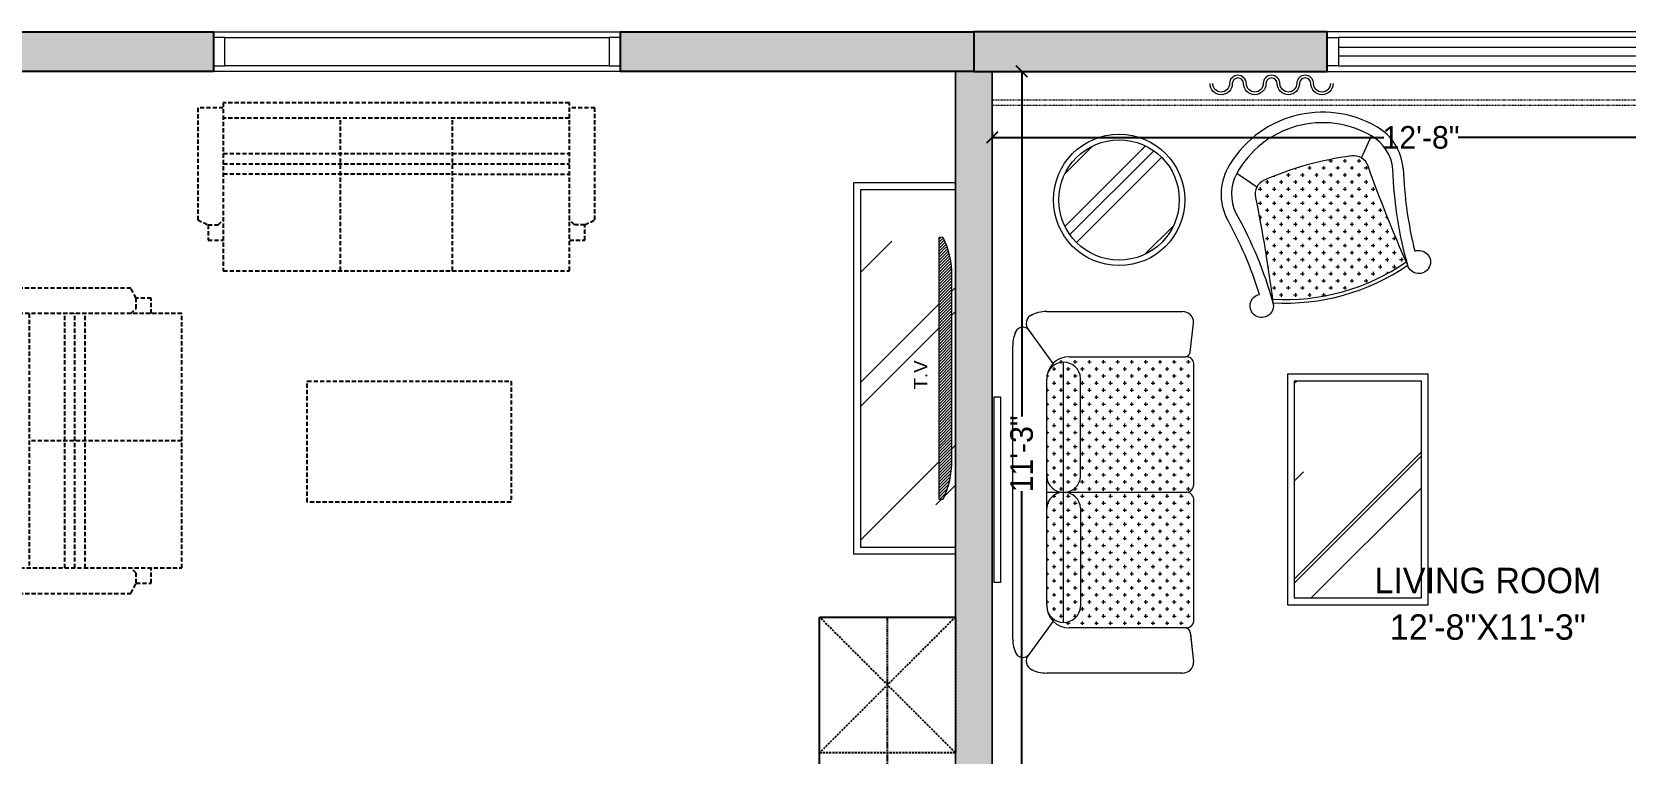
# Model space of a CAD drawing. Header units: inches. Extents: x 18646 to 39869, y 2287 to 7833.
# Drawn here: x 19071.4 to 19353.4, y 4421 to 4548.9 of the extents above; entities that cross this region are included whole.
import ezdxf

# ---------------------------------------------------------------- set-up
doc = ezdxf.new("R2010")
doc.units = ezdxf.units.IN
doc.header["$LTSCALE"] = 1.5
doc.header["$MEASUREMENT"] = 0
doc.header["$PDMODE"] = 3
doc.header["$PDSIZE"] = 4
for name, pattern in [('22-016_Xref_2ND-6TH Floor Plan$0$HIDDEN', [0.375, 0.25, -0.125]), ('22-016_Xref_2ND-6TH Floor Plan$0$HIDDEN2', [0.1875, 0.125, -0.0625]), ('DASHED', [0.75, 0.5, -0.25]), ('HIDDEN', [0.375, 0.25, -0.125])]:
    doc.linetypes.add(name, pattern=pattern)
for name, color, linetype in [('22-016_Xref_2ND-6TH Floor Plan$0$FURNITURE-LIGHT', 252, 'DASHED'), ('22-016_Xref_2ND-6TH Floor Plan$0$MILLWORK', 1, 'Continuous'), ('A-WALL', 4, 'Continuous'), ('A-WALL-EXTR', 2, 'Continuous'), ('I-FNSH-DIMS', 7, 'Continuous'), ('I-FURN', 7, 'Continuous'), ('I-Furn Text', 7, 'Continuous'), ('I-GLAZ', 6, 'Continuous'), ('TTEXT', 7, 'Continuous'), ('WALL', 4, 'Continuous')]:
    doc.layers.add(name, color=color, linetype=linetype)
doc.layers.add('I-DOOR', color=6, linetype='Continuous', lineweight=20)
doc.styles.add('1 by 8 new', font='GOTHIC.TTF', dxfattribs={"height": 4.5})
doc.styles.add('3 by 16', font='GOTHIC.TTF', dxfattribs={"height": 4})
doc.styles.add('A-ARCH-B01FL$0$Annotative', font='arial.ttf')
doc.dimstyles.new('3 by 16', dxfattribs={"dimtxt": 4, "dimasz": 2, "dimexe": 0.18, "dimexo": 0.0625, "dimgap": 0.09, "dimtad": 0, "dimtoh": 1, "dimdec": 0, "dimzin": 0, "dimdsep": 46, "dimlunit": 4, "dimtxsty": '3 by 16', "dimblk": 'OBLIQUE', "dimcen": 0.09, "dimclrd": 256, "dimclrt": 256, "dimadec": 0, "dimazin": 0, "dimtfac": 1, "dimtdec": 0, "dimtofl": 0, "dimtmove": 0, "dimatfit": 3, "dimldrblk": 'OBLIQUE', "dimfxl": 1, "dimfxlon": 1, "dimtolj": 1, "dimtzin": 0, "dimlwd": -1, "dimarcsym": 0})

# ---------------------------------------------------------------- blocks, each defined once
blk = doc.blocks.new('_Oblique')
at = {"color": 0, "linetype": 'ByBlock', "lineweight": -2}
blk.add_line((-0.5, -0.5), (0.5, 0.5), dxfattribs=at)
blk = doc.blocks.new('*D25')
at = {"layer": 'Defpoints', "color": 0, "lineweight": 5, "transparency": 16777216}
for p in [(19241.28, 4533.87), (19393.03, 4533.87), (19241.28, 4530.17)]:
    blk.add_point(p, dxfattribs=at)
at = {"layer": 'I-FNSH-DIMS', "color": 0, "lineweight": -2, "transparency": 16777216}
for p, q in [((19241.28, 4531.17), (19241.28, 4529.99)), ((19393.03, 4531.17), (19393.03, 4529.99))]:
    blk.add_line(p, q, dxfattribs=at)
at = {"layer": 'I-FNSH-DIMS', "transparency": 16777216}
for p, q in [((19241.28, 4530.17), (19310.56, 4530.17)), ((19393.03, 4530.17), (19323.75, 4530.17))]:
    blk.add_line(p, q, dxfattribs=at)
at = {"layer": 'I-FNSH-DIMS', "transparency": 16777216, "xscale": 2, "yscale": 2, "zscale": 2, "rotation": 180}
blk.add_blockref('_Oblique', (19241.28, 4530.17), dxfattribs=at)
at = {"layer": 'I-FNSH-DIMS', "transparency": 16777216, "xscale": 2, "yscale": 2, "zscale": 2}
blk.add_blockref('_Oblique', (19393.03, 4530.17), dxfattribs=at)
at = {"layer": 'I-FNSH-DIMS', "lineweight": 5, "transparency": 16777216, "insert": (19317.15, 4530.17), "char_height": 4, "attachment_point": 5, "style": '3 by 16'}
blk.add_mtext('\\A1;12\'-8"', dxfattribs=at)
blk = doc.blocks.new('*D26')
at = {"layer": 'Defpoints', "color": 0, "lineweight": 5, "transparency": 16777216}
for p in [(19241.28, 4541.87), (19241.28, 4406.46), (19246.51, 4406.46)]:
    blk.add_point(p, dxfattribs=at)
at = {"layer": 'I-FNSH-DIMS', "color": 0, "lineweight": -2, "transparency": 16777216}
for p, q in [((19245.51, 4541.87), (19246.69, 4541.87)), ((19245.51, 4406.46), (19246.69, 4406.46))]:
    blk.add_line(p, q, dxfattribs=at)
at = {"layer": 'I-FNSH-DIMS', "transparency": 16777216}
for p, q in [((19246.51, 4541.87), (19246.51, 4480.76)), ((19246.51, 4406.46), (19246.51, 4467.57))]:
    blk.add_line(p, q, dxfattribs=at)
at = {"layer": 'I-FNSH-DIMS', "transparency": 16777216, "xscale": 2, "yscale": 2, "zscale": 2}
for p, rotation in [((19246.51, 4541.87), 90), ((19246.51, 4406.46), 270)]:
    blk.add_blockref('_Oblique', p, dxfattribs=dict(at, rotation=rotation))
at = {"layer": 'I-FNSH-DIMS', "lineweight": 5, "transparency": 16777216, "insert": (19246.51, 4474.17), "char_height": 4, "attachment_point": 5, "rotation": 90, "style": '3 by 16'}
blk.add_mtext('\\A1;11\'-3"', dxfattribs=at)
blk = doc.blocks.new('GDHHHJ')
at = {"layer": 'I-DOOR', "lineweight": 5}
h = blk.add_hatch(dxfattribs=at)
h.set_pattern_fill('CROSS', color=8, scale=5)
h.set_pattern_definition([(0, (-31775.115, -4860.0791), (1.25, 1.25), [0.625, -1.875]), (90, (-31774.8025, -4860.3916), (-1.25, 1.25), [0.625, -1.875])])
h.paths.add_polyline_path([(0.17, 10.79, 0.355559), (-1.61, 7.85, 0.033), (0, 0, 0.03652), (2.7, -7.59, 0.351603), (5.73, -9.14, -0.018537), (23.76, -6.12, 0.16826), (17.16, 17.54, -0.018537)])
at = {"layer": 'I-DOOR', "color": 8, "lineweight": 5}
blk.add_arc((-13.71, -3.82), 37.54, 356.4872, 34.6917, dxfattribs=at)
at = {"layer": 'I-FURN', "lineweight": 5}
for p, q in [((-1.24, 9.64), (-5.15, 11.41)), ((3.93, -8.89), (1.5, -12.43))]:
    blk.add_line(p, q, dxfattribs=at)
for points in [[(0.65, 17.02, 0.052088), (15.25, 19.06, -2.568097), (17.73, 17.8, -0.059207), (0.8, 15.17, 0.24532), (-5.15, 11.41, 0.421605), (1.5, -12.43, 0.24532), (8.54, -12.57, -0.059207), (24.38, -6.04, -2.568097), (22.91, -8.41, 0.052088), (9.37, -14.23)], [(17.73, 17.8, -0.019176), (0.17, 10.79, 0.355559), (-1.61, 7.85, 0.033), (0, 0, 0.036347), (2.68, -7.56, 0.355559), (5.73, -9.14, -0.019176), (24.38, -6.04)]]:
    blk.add_lwpolyline(points, format="xyb", dxfattribs=at)
for centre, radius, start, end in [((1.43, 7.59), 9.46, 94.7341, 149.8684), ((-13.71, -3.82), 38.16, 356.6648, 34.5141), ((9.8, 2.73), 19.14, 149.8684, 241.3105), ((5.15, -5.76), 9.46, 241.3105, 296.4448)]:
    blk.add_arc(centre, radius, start, end, dxfattribs=at)
blk = doc.blocks.new('22-016_Xref_2ND-6TH Floor Plan$0$Couch Set 5')
for p, q in [((8635.07, 504.07), (8573.83, 504.08)), ((8639.58, 503.17), (8635.07, 503.17)), ((8639.58, 483.36), (8639.58, 503.17)), ((8635.07, 501.37), (8573.83, 501.37)), ((8594.54, 474.35), (8594.54, 501.37)), ((8614.36, 474.35), (8614.36, 501.37)), ((8573.83, 495.07), (8635.07, 495.07)), ((8573.83, 493.27), (8635.07, 493.27)), ((8573.83, 491.47), (8635.07, 491.46)), ((8539.48, 466.77), (8539.48, 421.73)), ((8545.78, 421.73), (8545.78, 466.77)), ((8547.58, 421.73), (8547.58, 466.77)), ((8549.38, 421.73), (8549.38, 466.77)), ((8566.5, 444.25), (8539.48, 444.25))]:
    blk.add_line(p, q)
for points in [[(8573.83, 503.17), (8569.32, 503.17), (8569.32, 483.36), (8571.12, 482.46), (8572.92, 482.46), (8573.83, 483.36)], [(8573.83, 504.08), (8573.83, 474.35), (8635.07, 474.35), (8635.07, 504.07)], [(8571.12, 482.46), (8571.12, 479.76), (8573.83, 479.76)], [(8635.07, 479.76), (8637.77, 479.76), (8637.77, 482.46), (8639.58, 483.36)], [(8637.77, 482.46), (8635.97, 482.46), (8635.07, 483.36)], [(8557.49, 466.77), (8558.39, 467.67), (8558.39, 469.47), (8557.49, 471.27), (8537.67, 471.27), (8537.67, 466.77)], [(8561.09, 466.77), (8561.09, 469.47), (8558.39, 469.47)], [(8566.5, 466.77), (8536.77, 466.77), (8536.77, 421.73), (8566.5, 421.73)], [(8566.5, 421.73), (8566.5, 466.77)], [(8537.67, 421.73), (8537.67, 417.23), (8557.49, 417.23)], [(8557.49, 417.23), (8558.39, 419.03), (8558.39, 420.83), (8557.49, 421.73)], [(8558.39, 419.03), (8561.09, 419.03), (8561.09, 421.73)]]:
    blk.add_lwpolyline(points)
blk.add_lwpolyline([(8624.75, 454.77), (8624.75, 433.36), (8588.69, 433.36), (8588.69, 454.77)], close=True)
blk = doc.blocks.new('22-016_Xref_2ND-6TH Floor Plan$0$dw')
at = {"linetype": '22-016_Xref_2ND-6TH Floor Plan$0$HIDDEN'}
for p, q in [((-24, -24), (0, 0)), ((-24, 0), (0, -24))]:
    blk.add_line(p, q, dxfattribs=at)
blk.add_lwpolyline([(-24, -24), (0, -24), (0, 0), (-24, 0)], close=True, dxfattribs=at)

msp = doc.modelspace()

# ---------------------------------------------------------------- hatches: boundary and pattern name
at = {"layer": 'A-WALL', "lineweight": 5, "transparency": 33554636}
h = msp.add_hatch(color=8, dxfattribs=at)
h.dxf.hatch_style = 1
h.paths.add_polyline_path([(18874.53, 4506.26), (18874.53, 4548.87), (19103.52, 4548.87), (19103.52, 4541.87), (18881.53, 4541.87), (18881.53, 4506.26)])
h = msp.add_hatch(color=8, dxfattribs=at)
h.dxf.hatch_style = 1
h.paths.add_polyline_path([(19238.03, 4548.87), (19238.03, 4541.87), (19175.52, 4541.87), (19175.52, 4548.87)])
h = msp.add_hatch(color=8, dxfattribs=at)
h.dxf.hatch_style = 1
h.paths.add_polyline_path([(19238.03, 4548.87), (19238.03, 4541.87), (19300.54, 4541.87), (19300.54, 4548.87)])
h = msp.add_hatch(color=8, dxfattribs=at)
h.dxf.hatch_style = 1
h.paths.add_polyline_path([(19234.78, 4541.87), (19241.28, 4541.87), (19241.28, 4307.46), (19234.78, 4307.46)])
h = msp.add_hatch(color=8, dxfattribs=at)
h.dxf.hatch_style = 1
h.paths.add_polyline_path([(19241.28, 4541.87), (19234.78, 4541.87), (19234.78, 4307.46), (19241.28, 4307.46)])
at = {"layer": 'I-DOOR', "lineweight": 5, "transparency": 33554636}
h = msp.add_hatch(dxfattribs=at)
h.set_pattern_fill('CROSS', color=8, scale=5)
h.set_pattern_definition([(0, (16475.681, 3470.4602), (1.25, 1.25), [0.625, -1.875]), (90, (16475.9936, 3470.1477), (-1.25, 1.25), [0.625, -1.875])])
h.paths.add_polyline_path([(19256.93, 4487.6, 0.888741), (19250.96, 4487.89, -0.376275), (19254.93, 4491.37), (19275.52, 4491.37, -0.412553), (19276.93, 4490.18), (19276.93, 4468.55, -0.365744), (19275.73, 4467.37), (19253.93, 4467.37, 0.394163), (19256.93, 4470.17)])
h.paths.add_polyline_path([(19253.93, 4490.4, -0.394163), (19256.93, 4487.6), (19256.93, 4470.17, -0.394163), (19253.93, 4467.37)], flags=17)
h.paths.add_polyline_path([(19250.93, 4487.37, -0.032823), (19250.96, 4487.89, -0.36627), (19253.93, 4490.4), (19253.93, 4467.37, -0.394163), (19250.93, 4470.17)])
h.paths.add_polyline_path([(19250.93, 4464.57, -0.394163), (19253.93, 4467.37), (19253.93, 4444.33, -0.36627), (19250.96, 4446.84, -0.032823), (19250.93, 4447.37)])
h.paths.add_polyline_path([(19253.93, 4467.37, -0.394163), (19256.93, 4464.57), (19256.93, 4447.13, -0.394163), (19253.93, 4444.33)], flags=17)
h.paths.add_polyline_path([(19256.93, 4464.57, 0.394163), (19253.93, 4467.37), (19275.52, 4467.37, 0.040671), (19275.73, 4467.37, -0.365744), (19276.93, 4466.18), (19276.93, 4444.78, -0.415876), (19275.73, 4443.37), (19254.93, 4443.37, -0.376275), (19250.96, 4446.84, 0.888741), (19256.93, 4447.13)])
at = {"layer": 'I-FURN', "lineweight": 5, "transparency": 33554636}
h = msp.add_hatch(dxfattribs=at)
h.set_pattern_fill('AR-RROOF', color=252, scale=15, angle=-135, style=0)
h.set_pattern_definition([(225, (14535.742, 36961.55), (-12.727922, -33.9411255), [225, -30, 75, -15]), (225, (14526.938, 36942.14), (24.713382, -3.500179), [45, -4.95, 90, -11.25]), (225, (14539.454, 36947.232), (-48.0479058, -62.260752), [120, -21, 60, -15])])
edge = h.paths.add_edge_path()
edge.add_arc((19263.74, 4519.12), 10.65, 0, 360)
h = msp.add_hatch(dxfattribs=at)
h.set_pattern_fill('AR-RROOF', color=252, scale=25, angle=45, style=0)
h.set_pattern_definition([(45, (16607.923, 4069.145), (21.2132, 56.56854), [375, -50, 125, -25]), (45, (16622.595, 4101.495), (-41.18897, 5.83363), [75, -8.25, 150, -18.75]), (45, (16601.736, 4093.01), (80.07984, 103.76792), [200, -35, 100, -25])])
h.paths.add_polyline_path([(19217.98, 4457.66), (19234.78, 4457.66), (19234.78, 4520.94), (19217.98, 4520.94)])
h.paths.add_polyline_path([(19231.89, 4512.54), (19232.57, 4512.54, -0.111729), (19234.1, 4505.67), (19234.1, 4472.93, -0.109583), (19232.57, 4466.07), (19231.89, 4466.07)], flags=16)
h.paths.add_polyline_path([(19226.15, 4491.28), (19226.15, 4484.97), (19231.02, 4484.97), (19231.02, 4491.28)], flags=24)
at = {"layer": 'I-FURN', "lineweight": 5, "ltscale": 100, "transparency": 33554636}
h = msp.add_hatch(dxfattribs=at)
h.set_pattern_fill('ANSI31', color=8, scale=3, angle=720)
h.set_pattern_definition([(45, (24182.9554, -27430.25106), (-0.265165043, 0.265165043), [])])
edge = h.paths.add_edge_path()
edge.add_line((19232.57, 4466.07), (19231.89, 4466.07))
edge.add_line((19231.89, 4466.07), (19231.89, 4512.54))
edge.add_line((19231.89, 4512.54), (19232.57, 4512.54))
edge.add_arc((19218.16, 4505.74), 15.94, -0.243, 25.2577, ccw=False)
edge.add_line((19234.1, 4505.67), (19234.1, 4472.93))
edge.add_arc((19217.86, 4472.93), 16.24, -25.0147, 0, ccw=False)
at = {"layer": 'I-FURN', "lineweight": 5, "transparency": 33554636}
h = msp.add_hatch(dxfattribs=at)
h.set_pattern_fill('AR-RROOF', color=252, scale=25, angle=45, style=0)
h.set_pattern_definition([(45, (18196.918, 34183.366), (21.213203, 56.568542), [375, -50, 125, -25]), (45, (18211.59, 34215.717), (-41.18897, 5.83363), [75, -8.25, 150, -18.75]), (45, (18190.73, 34207.231), (80.079843, 103.76792), [200, -35, 100, -25])])
h.paths.add_polyline_path([(19317.22, 4448.67), (19317.22, 4487.07), (19294.71, 4487.07), (19294.71, 4448.67)])

# ---------------------------------------------------------------- linework, layer by layer
at = {"layer": '22-016_Xref_2ND-6TH Floor Plan$0$MILLWORK', "lineweight": -3, "transparency": 33554636}
for points in [[(19234.78, 4379.5), (19210.76, 4379.5), (19210.76, 4445.29)], [(19210.76, 4445.29), (19234.78, 4445.29)]]:
    msp.add_lwpolyline(points, dxfattribs=at)
at = {"layer": '22-016_Xref_2ND-6TH Floor Plan$0$MILLWORK', "linetype": '22-016_Xref_2ND-6TH Floor Plan$0$HIDDEN2', "transparency": 33554636}
msp.add_lwpolyline([(19222.77, 4348.51), (19222.77, 4445.29)], dxfattribs=at)
at = {"layer": 'A-WALL', "lineweight": 5, "transparency": 33554636}
for points in [[(19234.78, 4541.87), (19241.28, 4541.87), (19241.28, 4307.46), (19234.78, 4307.46)], [(19241.28, 4541.87), (19234.78, 4541.87), (19234.78, 4307.46), (19241.28, 4307.46)]]:
    msp.add_lwpolyline(points, close=True, dxfattribs=at)
at = {"layer": 'A-WALL-EXTR', "color": 8, "linetype": 'HIDDEN', "lineweight": 5, "ltscale": 0.1, "transparency": 33554636}
for p, q in [((19241.28, 4536.87), (19393.03, 4536.87)), ((19241.28, 4535.87), (19393.03, 4535.87))]:
    msp.add_line(p, q, dxfattribs=at)
at = {"layer": 'I-FURN', "lineweight": 5, "transparency": 33554636}
for p, q in [((19250.93, 4499.37), (19274.93, 4499.37)), ((19252.1, 4490.19), (19247.48, 4496.52)), ((19276.34, 4492.11), (19276.93, 4497.37)), ((19244.93, 4441.37), (19244.93, 4493.37)), ((19244.93, 4441.37), (19244.93, 4493.37)), ((19253.93, 4444.33), (19253.93, 4490.4)), ((19254.93, 4491.37), (19275.52, 4491.37)), ((19276.93, 4490.18), (19276.93, 4468.55)), ((19250.93, 4447.37), (19250.93, 4487.37)), ((19256.93, 4470.17), (19256.93, 4487.6)), ((19250.93, 4467.37), (19275.73, 4467.37)), ((19256.93, 4464.57), (19256.93, 4447.13)), ((19276.93, 4466.18), (19276.93, 4444.78)), ((19252.1, 4444.54), (19247.48, 4438.22)), ((19275.73, 4443.37), (19254.93, 4443.37)), ((19276.34, 4442.62), (19276.93, 4437.37)), ((19276.37, 4442.32), (19276.93, 4437.37)), ((19274.93, 4435.37), (19250.93, 4435.37))]:
    msp.add_line(p, q, dxfattribs=at)
for points in [[(19301.6, 4539.71, -1), (19297.67, 4539.71, 1), (19295.65, 4539.71, -1), (19291.72, 4539.71, 1), (19289.71, 4539.71, -1), (19285.77, 4539.71, 1), (19283.76, 4539.71, -1), (19279.83, 4539.71, -1)], [(19301.12, 4539.71, -1), (19298.15, 4539.71, 1), (19295.17, 4539.71, -1), (19292.2, 4539.71, 1), (19289.23, 4539.71, -1), (19286.25, 4539.71, 1), (19283.28, 4539.71, -1), (19280.31, 4539.71)], [(19232.57, 4466.07), (19231.89, 4466.07), (19231.89, 4512.54), (19232.57, 4512.54, -0.111729), (19234.1, 4505.67), (19234.1, 4472.93, -0.109583), (19232.57, 4466.07, -0.636889)]]:
    msp.add_lwpolyline(points, format="xyb", dxfattribs=at)
for points in [[(19234.78, 4522.14), (19216.78, 4522.14), (19216.78, 4456.46), (19234.78, 4456.46)], [(19318.42, 4447.47), (19318.42, 4488.27), (19293.51, 4488.27), (19293.51, 4447.47)]]:
    msp.add_lwpolyline(points, close=True, dxfattribs=at)
at = {"layer": 'I-FURN', "color": 252, "lineweight": 5, "transparency": 33554636}
for points in [[(19234.78, 4520.94), (19217.98, 4520.94), (19217.98, 4457.66), (19234.78, 4457.66)], [(19317.22, 4448.67), (19317.22, 4487.07), (19294.71, 4487.07), (19294.71, 4448.67)]]:
    msp.add_lwpolyline(points, close=True, dxfattribs=at)
at = {"layer": 'I-FURN', "lineweight": 5, "transparency": 33554636, "elevation": 0}
msp.add_lwpolyline([(19242.77, 4484.25), (19242.77, 4451.43), (19241.63, 4451.43), (19241.63, 4484.25)], close=True, dxfattribs=at)
at = {"layer": 'I-FURN', "lineweight": 5, "transparency": 33554636}
msp.add_circle((19263.74, 4519.12), 11.62, dxfattribs=at)
at = {"layer": 'I-FURN', "color": 252, "lineweight": 5, "transparency": 33554636}
msp.add_circle((19263.74, 4519.12), 10.65, dxfattribs=at)
at = {"layer": 'I-FURN', "lineweight": 5, "transparency": 33554636}
for centre, radius, start, end in [((19248.97, 4497.25), 1.66, 109.7026, 226.0199), ((19250.93, 4493.37), 6, 90, 118.6524), ((19274.93, 4497.37), 2, 0, 90), ((19250.93, 4493.37), 6, 154.3064, 180), ((19246.7, 4495.17), 1.43, 33.8902, 167.787), ((19246.7, 4495.17), 1.43, 33.8902, 167.787), ((19246.7, 4495.17), 1.43, 33.8902, 167.787), ((19254.93, 4487.37), 4, 90, 180), ((19253.93, 4487.39), 3.01, 3.9499, 176.0501), ((19275.35, 4492.38), 1.02, 279.7826, 345.1372), ((19275.63, 4490.06), 1.31, 4.9831, 94.658), ((19253.93, 4470.37), 3.01, 183.9499, 356.0501), ((19253.93, 4464.36), 3.01, 3.9499, 176.0501), ((19275.63, 4468.67), 1.31, 265.342, 4.9831), ((19275.63, 4466.06), 1.31, 355.0169, 85.342), ((19254.93, 4447.37), 4, 180, 270), ((19253.93, 4447.34), 3.01, 183.9499, 356.0501), ((19275.63, 4444.67), 1.31, 265.342, 355.0169), ((19275.35, 4442.36), 1.02, 357.964, 80.2174), ((19275.35, 4442.36), 1.02, 14.8628, 80.2174), ((19275.63, 4444.67), 1.31, 274.658, 4.9831), ((19250.93, 4441.37), 6, 180, 205.6936), ((19246.7, 4439.56), 1.43, 192.213, 326.1098), ((19246.7, 4439.56), 1.43, 192.213, 326.1098), ((19246.7, 4439.56), 1.43, 192.213, 326.1098), ((19248.97, 4437.48), 1.66, 133.9801, 250.2974), ((19274.93, 4437.37), 2, 270, 0), ((19274.93, 4437.37), 2, 270, 0), ((19250.93, 4441.37), 6, 241.3476, 270)]:
    msp.add_arc(centre, radius, start, end, dxfattribs=at)
at = {"layer": 'I-GLAZ', "color": 6, "lineweight": 5, "ltscale": 0.05, "transparency": 33554636}
for points in [[(19175.52, 4548.87), (19175.52, 4541.87), (19103.52, 4541.87), (19103.52, 4548.87)], [(19105.52, 4542.87), (19105.52, 4547.87), (19103.52, 4547.87), (19103.52, 4542.87)], [(19105.52, 4542.87), (19105.52, 4547.87), (19173.52, 4547.87), (19173.52, 4542.87)], [(19175.52, 4542.87), (19175.52, 4547.87), (19173.52, 4547.87), (19173.52, 4542.87)], [(19300.54, 4548.87), (19300.54, 4541.87), (19372.54, 4541.87), (19372.54, 4548.87)], [(19300.54, 4542.87), (19300.54, 4547.87), (19302.54, 4547.87), (19302.54, 4542.87)], [(19370.54, 4542.87), (19370.54, 4547.87), (19302.54, 4547.87), (19302.54, 4542.87)], [(19302.54, 4544.62), (19370.54, 4544.62), (19370.54, 4546.12), (19302.54, 4546.12)]]:
    msp.add_lwpolyline(points, close=True, dxfattribs=at)
at = {"layer": 'WALL', "ltscale": 0.1, "transparency": 33554636}
msp.add_lwpolyline([(18874.53, 4506.26), (18874.53, 4548.87), (19103.52, 4548.87), (19103.52, 4541.87), (18881.53, 4541.87), (18881.53, 4506.26), (18874.53, 4506.26)], dxfattribs=at)
for points in [[(19238.03, 4548.87), (19238.03, 4541.87), (19175.52, 4541.87), (19175.52, 4548.87)], [(19238.03, 4548.87), (19238.03, 4541.87), (19300.54, 4541.87), (19300.54, 4548.87)]]:
    msp.add_lwpolyline(points, close=True, dxfattribs=at)

# ---------------------------------------------------------------- block references
at = {"layer": '22-016_Xref_2ND-6TH Floor Plan$0$FURNITURE-LIGHT', "lineweight": -3, "transparency": 33554636}
msp.add_blockref('22-016_Xref_2ND-6TH Floor Plan$0$Couch Set 5', (10531.44, 4032.25), dxfattribs=at)
at = {"layer": '22-016_Xref_2ND-6TH Floor Plan$0$FURNITURE-LIGHT', "lineweight": -3, "transparency": 33554636, "xscale": -1.000755996964005, "yscale": 1.000755996964005, "zscale": 1.000755996964005, "rotation": 359.9982827044892}
msp.add_blockref('22-016_Xref_2ND-6TH Floor Plan$0$dw', (19210.76, 4445.29), dxfattribs=at)
at = {"layer": 'I-FURN', "lineweight": 5, "transparency": 33554636, "rotation": 270}
msp.add_blockref('GDHHHJ', (19296.99, 4525.31), dxfattribs=at)

# ---------------------------------------------------------------- texts
at = {"layer": 'I-Furn Text', "lineweight": 5, "transparency": 33554636, "char_height": 4.5, "width": 50.4719, "attachment_point": 2, "style": '1 by 8 new'}
for s, insert in [('LIVING ROOM', (19328.98, 4454.01)), ('12\'-8"X11\'-3"', (19328.98, 4445.77))]:
    msp.add_mtext(s, dxfattribs=dict(at, insert=insert))
at = {"layer": 'TTEXT', "lineweight": 5, "ltscale": 0.001, "transparency": 33554636, "insert": (19228.62, 4485.59, 0), "char_height": 2.3609, "attachment_point": 4, "rotation": 90, "style": 'A-ARCH-B01FL$0$Annotative'}
msp.add_mtext('{\\fArial|b0|i0|c0|p34;T.V}', dxfattribs=at)

# ---------------------------------------------------------------- dimensions: what is measured, and where the dimension line sits
at = {"layer": 'I-FNSH-DIMS', "lineweight": 5, "transparency": 33554636}
for base, p1, p2, angle, picture, middle in [((19246.51, 4406.46), (19241.28, 4541.87), (19241.28, 4406.46), 90, '*D26', (19246.51, 4474.17)), ((19241.28, 4530.17), (19393.03, 4533.87), (19241.28, 4533.87), 180, '*D25', (19317.15, 4530.17))]:
    dim = msp.add_linear_dim(base=base, p1=p1, p2=p2, angle=angle, dimstyle='3 by 16', dxfattribs=at)
    dim.commit()
    dim.dimension.update_dxf_attribs({"geometry": picture, "text_midpoint": middle})

doc.saveas('drawing.dxf')
